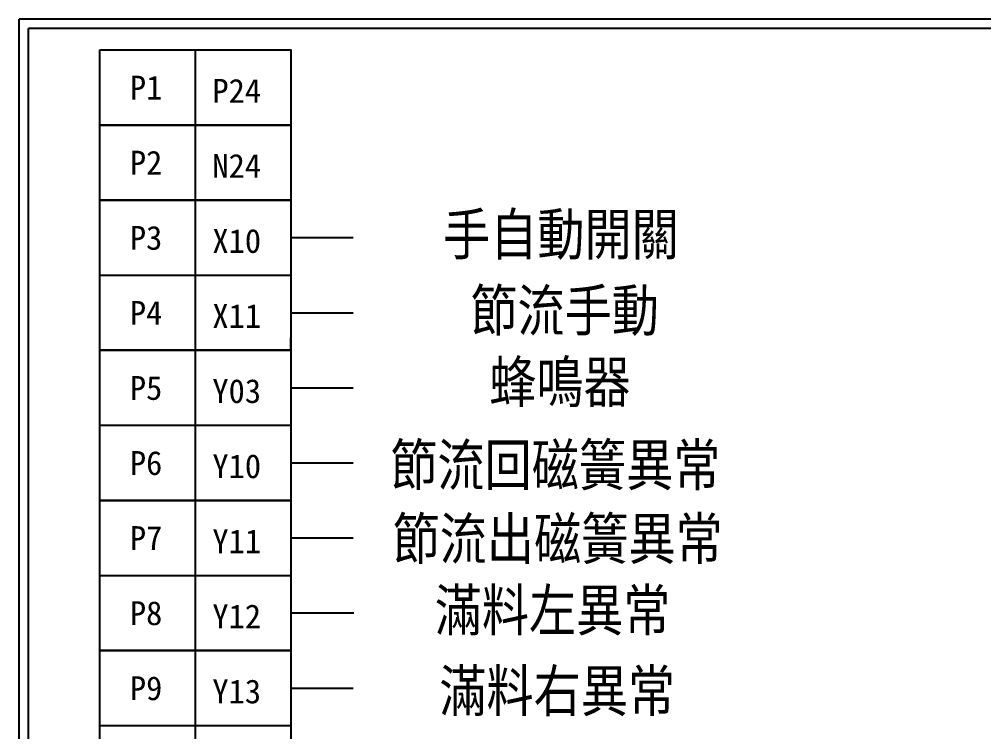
# Model space of a CAD drawing. Extents: x 275 to 562, y 265 to 469.
# Drawn here: x 274.9 to 407.8, y 370.8 to 468.9 of the extents above; entities that cross this region are included whole.
import ezdxf

# ---------------------------------------------------------------- set-up
doc = ezdxf.new("R2010")
doc.units = 0
doc.layers.add('圖框層', color=7, linetype='CONTINUOUS')
doc.layers.add('標尺寸層', color=3, linetype='CONTINUOUS')
doc.styles.add('CNS', font='romanc.shx', dxfattribs={"bigfont": 'chineset.shx'})
doc.styles.add('STSL', font='kaiu.ttf')

msp = doc.modelspace()

# ---------------------------------------------------------------- linework, layer by layer
at = {"layer": '圖框層', "color": 7}
for p, q in [((561.9, 468.91), (274.9, 468.91)), ((274.9, 264.95), (274.9, 468.91)), ((560.65, 467.66), (276.15, 467.66)), ((276.15, 266.2), (276.15, 467.66))]:
    msp.add_line(p, q, dxfattribs=at)
at = {"layer": '標尺寸層', "color": 7}
for p, q in [((299.14, 464.69), (299.14, 444.01)), ((285.98, 454.35), (312.3, 454.35)), ((299.14, 444.01), (299.14, 423.33)), ((312.3, 438.84), (320.9, 438.84)), ((285.98, 433.67), (312.3, 433.67)), ((312.3, 428.5), (320.9, 428.5)), ((312.3, 423.33), (312.3, 425.02)), ((312.3, 425.02), (312.3, 423.33)), ((299.14, 423.33), (299.14, 402.65)), ((312.3, 423.33), (312.3, 421.38)), ((312.3, 418.16), (320.9, 418.16)), ((285.98, 412.99), (312.3, 412.99)), ((312.3, 407.82), (320.9, 407.82)), ((299.14, 402.65), (299.14, 381.96)), ((312.3, 397.48), (320.89, 397.48)), ((285.98, 392.31), (312.3, 392.31)), ((312.3, 387.14), (321, 387.14)), ((299.14, 381.96), (299.14, 361.28)), ((312.3, 376.79), (320.9, 376.79)), ((285.98, 371.62), (312.3, 371.62))]:
    msp.add_line(p, q, dxfattribs=at)
for points in [[(285.98, 464.69), (312.3, 464.69), (312.3, 444.01), (285.98, 444.01)], [(285.98, 464.69), (312.3, 464.69), (312.3, 454.35), (285.98, 454.35)], [(285.98, 454.35), (312.3, 454.35), (312.3, 444.01), (285.98, 444.01)], [(285.98, 444.01), (312.3, 444.01), (312.3, 423.33), (285.98, 423.33)], [(285.98, 423.33), (312.3, 423.33), (312.3, 402.65), (285.98, 402.65)], [(285.98, 402.65), (312.3, 402.65), (312.3, 381.96), (285.98, 381.96)], [(285.98, 381.96), (312.3, 381.96), (312.3, 361.28), (285.98, 361.28)]]:
    msp.add_lwpolyline(points, close=True, dxfattribs=at)

# ---------------------------------------------------------------- texts
at = {"layer": '圖框層', "color": 7, "style": 'STSL'}
for s, p in [('P1', (290.13, 457.86)), ('P24', (301.5, 457.42)), ('P2', (290.13, 447.52)), ('N24', (301.5, 447.08)), ('P3', (290.13, 437.17)), ('X10', (301.5, 436.74)), ('P4', (290.13, 426.83)), ('X11', (301.5, 426.4)), ('P5', (290.13, 416.49)), ('Y03', (301.5, 416.06)), ('P6', (290.13, 406.15)), ('Y10', (301.5, 405.71)), ('P7', (290.13, 395.81)), ('Y11', (301.5, 395.37)), ('P8', (290.13, 385.47)), ('Y12', (301.5, 385.03)), ('P9', (290.13, 375.13)), ('Y13', (301.5, 374.69))]:
    msp.add_text(s, height=3.29, dxfattribs=at).set_placement(p)
at = {"layer": '標尺寸層', "color": 7, "char_height": 6.5, "attachment_point": 1, "style": 'CNS'}
for s, insert in [('\\pi11.121;手自動開關', (322.16, 442.32)), ('\\pi14.241;節流手動', (322.8, 431.83)), ('\\pi17.485;蜂鳴器', (322.16, 421.99)), ('\\pi4.4854;節流回磁簧異常', (321.52, 410.55)), ('\\pi4.4854;節流出磁簧異常', (321.84, 400.39)), ('\\pi10.918;滿料左異常', (321.21, 390.54)), ('\\pi10.918;滿料右異常', (321.84, 379.43))]:
    msp.add_mtext_dynamic_manual_height_columns(s, width=53.7937, gutter_width=32.5, heights=[0], dxfattribs=dict(at, insert=insert))

doc.saveas('drawing.dxf')
